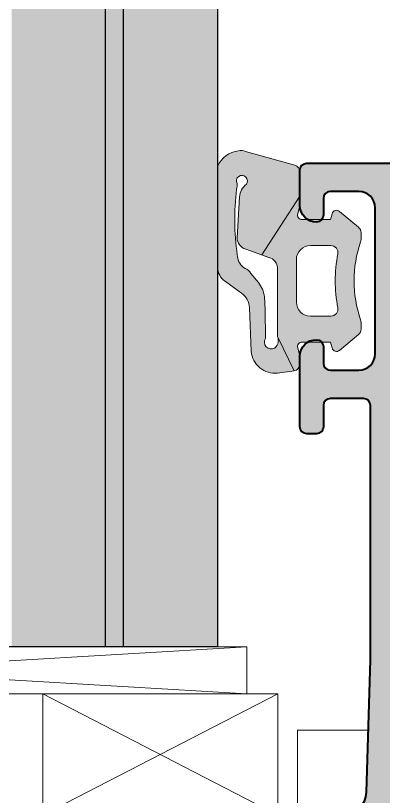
# Model space of a CAD drawing. Header units: millimetres. Extents: x -8 to 2550, y -393 to 1062.
# Drawn here: x 924.08 to 939.72, y -177.36 to -144.18 of the extents above; entities that cross this region are included whole.
import ezdxf

# ---------------------------------------------------------------- set-up
doc = ezdxf.new("R2010")
doc.units = ezdxf.units.MM
doc.header["$LTSCALE"] = 0.25
doc.header["$MEASUREMENT"] = 0
for name, color, linetype, lineweight in [('01_Accessories', 102, 'Continuous', 9), ('01_Aluminum', 4, 'Continuous', 40), ('01_Dimension', 251, 'Continuous', 9), ('01_Fill Glass', 254, 'Continuous', 0), ('01_Fill Plastic', 253, 'Continuous', 0), ('01_Glazing', 6, 'Continuous', 25), ('01_Plastic', 3, 'Continuous', 20)]:
    doc.layers.add(name, color=color, linetype=linetype, lineweight=lineweight)
doc.layers.add('01_Fill 2°material', color=7, linetype='Continuous', lineweight=0, true_color=0xbfbfbf)
doc.layers.add('01_Fill Aluminum', color=7, linetype='Continuous', lineweight=0, true_color=0xdcdcdc)

# ---------------------------------------------------------------- blocks, each defined once
blk = doc.blocks.new('u20007')
at = {"layer": '01_Fill Aluminum', "ltscale": 0.25}
h = blk.add_hatch(color=256, dxfattribs=at)
h.dxf.hatch_style = 1
edge = h.paths.add_edge_path(flags=16)
edge.add_line((2.700000000003911, 3.900000000000091), (2.700000000003911, 1.799999999999727))
edge.add_arc((3.000000000003638, 1.799999999999727), 0.2999999999997272, 180, 270)
edge.add_line((3.000000000003638, 1.5), (9.000000000006366, 1.5))
edge.add_arc((9.000000000005912, 1.799999999999272), 0.2999999999992722, 270.0000000000868, 360.0000000000869)
edge.add_line((9.300000000005184, 1.799999999999727), (9.300000000005184, 3.900000000000091))
edge.add_line((9.300000000005184, 3.900000000000091), (9.500000000003183, 3.900000000000091))
edge.add_line((9.500000000003183, 3.900000000000091), (9.500000000001819, 8.099999999999909))
edge.add_line((9.500000000001819, 8.099999999999909), (9.30000000000382, 8.099999999999909))
edge.add_line((9.30000000000382, 8.099999999999909), (9.30000000000382, 10.19999999999982))
edge.add_arc((9.00000000000432, 10.2000000000005), 0.2999999999994998, 359.9999999998697, 449.9999999998697)
edge.add_line((9.000000000005002, 10.5), (3.000000000002274, 10.5))
edge.add_arc((3.000000000002501, 10.20000000000005), 0.2999999999999545, 90.00000000004343, 180.0000000000434)
edge.add_line((2.700000000002547, 10.19999999999982), (2.700000000002547, 8.099999999999909))
edge.add_line((2.700000000002547, 8.099999999999909), (2.500000000003638, 8.099999999999909))
edge.add_line((2.500000000003638, 8.099999999999909), (2.500000000005002, 3.900000000000091))
edge.add_line((2.500000000005002, 3.900000000000091), (2.700000000003911, 3.900000000000091))
edge = h.paths.add_edge_path()
edge.add_arc((30.90000000000384, 2), 0.7000000000002728, 180, 269.9999999999814)
edge.add_line((30.90000000000362, 1.299999999999727), (37.10000000000355, 1.300000000000182))
edge.add_arc((37.10000000000355, 2), 0.6999999999998181, 270, 360)
edge.add_line((37.80000000000337, 2), (37.80000000000337, 3.199999999999818))
edge.add_arc((37.5000000000033, 3.199999999999932), 0.3000000000000682, 359.9999999999783, 449.9999999999783)
edge.add_line((37.50000000000341, 3.5), (36.80000000000337, 3.5))
edge.add_arc((36.80000000000337, 3.800000000000182), 0.3000000000001819, 180, 270, ccw=False)
edge.add_arc((37.200000000003, 3.800000000000182), 0.6999999999998181, 90, 180, ccw=False)
edge.add_line((37.200000000003, 4.5), (38.70000000000323, 4.5))
edge.add_arc((38.70000000000312, 4.199999999999932), 0.3000000000000682, -2.1714186004828662e-11, 89.99999999997829, ccw=False)
edge.add_line((39.00000000000318, 4.199999999999818), (39.00000000000318, 0.3000000000001819))
edge.add_arc((38.70000000000323, 0.2999999999999545), 0.2999999999999545, -89.99999999995657, 4.3428372009657323e-11, ccw=False)
edge.add_line((38.70000000000346, 0), (0.3000000000001819, 0))
edge.add_arc((0.2999999999997272, 0.2999999999997272), 0.2999999999997272, 180.0000000000869, 270.0000000000868, ccw=False)
edge.add_line((0, 0.2999999999992724), (0, 1.199999999999818))
edge.add_arc((0.3000000000001819, 1.199999999999818), 0.3000000000001819, 90, 180, ccw=False)
edge.add_line((0.3000000000001819, 1.5), (0.7000000000039108, 1.5))
edge.add_arc((0.7000000000034562, 1.800000000000182), 0.3000000000001819, 270.0000000000868, 360)
edge.add_line((1.000000000003638, 1.800000000000182), (1.000000000003638, 10.19911967894222))
edge.add_line((1.000000000003638, 10.19911967894222), (1.000000000003638, 10.20000000000027))
edge.add_arc((0.7000000000037971, 10.20000000000016), 0.2999999999998408, 2.171258662546913e-11, 90.00000000002171)
edge.add_line((0.7000000000036835, 10.5), (0.3667966235900622, 10.5))
edge.add_arc((0.3667966235902895, 10.80000000000018), 0.3000000000001819, 180, 269.9999999999566, ccw=False)
edge.add_line((0.06679662359010763, 10.80000000000018), (0.06679662359010763, 12.15716389006548))
edge.add_arc((0.3667966235900654, 12.15716389006573), 0.2999999999999578, 165.2335376605682, 180.0000000000478, ccw=False)
edge.add_line((0.0767047997148893, 12.23362782745289), (0.3475067720225979, 13.26100675587122))
edge.add_arc((0.06123736778819641, 13.35072759068278), 0.3000000000000046, 342.5982793228656, 420.3673421366597)
edge.add_arc((0.3084560614562258, 13.78533421454065), 0.2000000000000568, 179.5982793230137, 240.3673421368074, ccw=False)
edge.add_line((0.1084609773367902, 13.786736472749), (0.1084609773367902, 15.33783064630325))
edge.add_arc((0.4084609773370718, 15.33783064630314), 0.3000000000002816, 72.59827932291711, 179.9999999999807, ccw=False)
edge.add_line((0.4981818121484594, 15.62410005053789), (2.418850571978282, 15.0221356003417))
edge.add_arc((2.179595012480831, 14.25875052238382), 0.799999999999496, 27.59827932286089, 72.59827932285759, ccw=False)
edge.add_line((2.888569006318676, 14.62936605910727), (3.035498279247122, 14.34829572309263))
edge.add_arc((2.85825478078758, 14.25564183891138), 0.2000000000001271, -92.40172067706192, 27.59827932295002, ccw=False)
edge.add_line((2.849873649018036, 14.05581752449916), (2.561452094726292, 14.06791464620756))
edge.add_line((2.561452094726292, 14.06791464620756), (1.477388884845595, 12.35981774982201))
edge.add_arc((1.983975984915339, 12.03830645912856), 0.6000000000003705, 147.5982793228854, 179.9999999999805)
edge.add_line((1.383975984914969, 12.03830645912876), (1.383975984914969, 12.00002467801551))
edge.add_arc((1.666818697438296, 12.10002467800575), 0.3000000000426691, 199.4712206296325, 318.1865233489895)
edge.add_arc((2.114010219090511, 11.69999999999994), 0.3000000000000575, 90.00000000000989, 138.18652335383, ccw=False)
edge.add_line((2.11401021909046, 12), (4.619449405288833, 12))
edge.add_arc((4.619449405288606, 12.29999999999995), 0.2999999999999545, 270.0000000000434, 360.0000000000434)
edge.add_line((4.91944940528856, 12.30000000000018), (4.91944940528856, 12.70000000000073))
edge.add_line((4.91944940528856, 12.70000000000073), (4.672231095225015, 14.26675938966491))
edge.add_arc((4.869449405289086, 14.30000000000044), 0.2000000000000158, 90.00000000000739, 189.5671293125979, ccw=False)
edge.add_line((4.86944940528906, 14.50000000000045), (6.469449405289197, 14.5))
edge.add_arc((6.469449405289066, 14.30000000000009), 0.1999999999999122, -9.567129312632687, 89.9999999999626, ccw=False)
edge.add_line((6.666667715353015, 14.26675938966446), (6.419449405288788, 12.70000000000073))
edge.add_line((6.419449405288788, 12.70000000000073), (6.41944940528856, 12.30000000000018))
edge.add_arc((6.719449405288742, 12.30000000000018), 0.3000000000001819, 180, 270)
edge.add_line((6.719449405288742, 12), (9.224888591487797, 12))
edge.add_arc((9.224888591583028, 11.69999999995719), 0.3000000000428091, 41.81347666438728, 90.00000001818768, ccw=False)
edge.add_arc((9.672080113188432, 12.10002467801542), 0.2999999999999799, 221.8134766462161, 340.5287793655257)
edge.add_line((9.954922825663061, 12.00002467801551), (9.954922825663061, 12.03830645912876))
edge.add_arc((9.35492282566269, 12.03830645912856), 0.6000000000003709, 1.950740204629751e-11, 32.40172067711465)
edge.add_line((9.861509925732435, 12.35981774982201), (8.777446715850829, 14.06791464620756))
edge.add_line((8.777446715850829, 14.06791464620756), (8.489025161559994, 14.05581752449916))
edge.add_arc((8.480644029790449, 14.25564183891138), 0.2000000000001273, 152.40172067705, 272.401720677062, ccw=False)
edge.add_line((8.303400531330908, 14.34829572309263), (8.450329804258445, 14.62936605910727))
edge.add_arc((9.159303798096706, 14.25875052238277), 0.8000000000003548, 107.40172067708619, 152.4017206770859, ccw=False)
edge.add_line((8.920048238599747, 15.0221356003417), (10.84071699842957, 15.62410005053789))
edge.add_arc((10.93043783324051, 15.33783064630348), 0.2999999999998243, -4.519051799434237e-11, 107.40172067702, ccw=False)
edge.add_line((11.23043783324033, 15.33783064630325), (11.23043783324033, 13.786736472749))
edge.add_arc((11.0304427491211, 13.78533421454028), 0.1999999999998529, -60.367342136692685, 0.4017206770939765, ccw=False)
edge.add_arc((11.27766144278963, 13.35072759068306), 0.299999999999888, 119.632657863407, 197.4017206771961)
edge.add_line((10.99139203855543, 13.26100675587122), (11.29009182387892, 12.12778803242873))
edge.add_arc((11.00000000000397, 12.05132409504159), 0.2999999999997343, -5.331912689143792e-11, 14.766462339437396, ccw=False)
edge.add_line((11.30000000000371, 12.05132409504131), (11.30000000000371, 2.670156001164742))
edge.add_arc((12.30000000000357, 2.670156001164869), 0.9999999999998685, 180.0000000000073, 268.2642954110766)
edge.add_line((12.2697108733629, 1.670614822019616), (17.90000000000191, 1.5))
edge.add_line((17.90000000000191, 1.5), (28.70000000000346, 1.500000000000455))
edge.add_arc((28.70000000000368, 1.800000000000409), 0.2999999999999545, 269.9999999999566, 359.9999999999566)
edge.add_line((29.00000000000364, 1.800000000000182), (29.00000000000364, 3.199999999999818))
edge.add_arc((28.70000000000346, 3.199999999999818), 0.3000000000001819, 0, 90)
edge.add_line((28.70000000000346, 3.5), (27.80000000000348, 3.500000000000455))
edge.add_arc((27.80000000000365, 3.800000000000466), 0.3000000000000114, 179.9999999999674, 269.99999999996743, ccw=False)
edge.add_line((27.50000000000364, 3.800000000000637), (27.50000000000364, 4.200000000000273))
edge.add_arc((27.80000000000359, 4.200000000000045), 0.2999999999999545, 89.99999999997829, 179.9999999999566, ccw=False)
edge.add_line((27.80000000000371, 4.5), (30.80000000000337, 4.5))
edge.add_arc((30.80000000000359, 3.799999999999955), 0.7000000000000455, 1.858779796748422e-11, 90.00000000001859, ccw=False)
edge.add_arc((31.20000000000346, 3.800000000000182), 0.3000000000001819, -90, 0, ccw=False)
edge.add_line((31.20000000000346, 3.5), (30.50000000000364, 3.5))
edge.add_arc((30.50000000000364, 3.199999999999818), 0.3000000000001819, 90, 180)
edge.add_line((30.20000000000346, 3.199999999999818), (30.20000000000357, 2))
edge = h.paths.add_edge_path(flags=16)
edge.add_line((2.5, 52.90000000000009), (2.700000000000728, 52.90000000000009))
edge.add_line((2.700000000000728, 52.90000000000009), (2.700000000000728, 50.79999999999927))
edge.add_arc((3, 50.79999999999927), 0.2999999999992724, 180, 270)
edge.add_line((3, 50.5), (9, 50.5))
edge.add_arc((9.000000000000455, 50.79999999999973), 0.2999999999997272, 269.9999999999131, 359.9999999999131)
edge.add_line((9.300000000000182, 50.79999999999927), (9.300000000000182, 52.90000000000009))
edge.add_line((9.300000000000182, 52.90000000000009), (9.5, 52.90000000000009))
edge.add_line((9.5, 52.90000000000009), (9.5, 63.09999999999945))
edge.add_line((9.5, 63.09999999999945), (9.300000000000182, 63.09999999999945))
edge.add_line((9.300000000000182, 63.09999999999945), (9.300000000000182, 65.20000000000027))
edge.add_arc((9.000000000000682, 65.19999999999959), 0.2999999999994998, 1.302755197529629e-10, 90.00000000013027)
edge.add_line((9, 65.49999999999909), (3, 65.49999999999909))
edge.add_arc((2.999999999999773, 65.20000000000005), 0.299999999999045, 89.99999999995657, 179.9999999999566)
edge.add_line((2.700000000000728, 65.20000000000027), (2.700000000000728, 63.09999999999945))
edge.add_line((2.700000000000728, 63.09999999999945), (2.5, 63.09999999999945))
edge.add_line((2.5, 63.09999999999945), (2.5, 52.90000000000009))
edge = h.paths.add_edge_path()
edge.add_arc((2.858242133151571, 46.74435816108839), 0.1999999999999049, 332.4017206770909, 452.401720677102)
edge.add_line((2.849861001381896, 46.94418247550038), (2.561439447090152, 46.93208535379199))
edge.add_line((2.561439447090152, 46.93208535379199), (1.477376237209455, 48.64018225017799))
edge.add_arc((1.983963337279251, 48.96169354087146), 0.6000000000004228, 180.000000000021, 212.4017206771133, ccw=False)
edge.add_line((1.383963337278828, 48.96169354087124), (1.383963337278828, 48.99997532198449))
edge.add_arc((1.666806049801991, 48.89997532199392), 0.3000000000426243, 41.81347665098639, 160.5287793702972, ccw=False)
edge.add_arc((2.11399757145377, 49.29999999999988), 0.2999999999998764, 221.8134766462711, 270.0000000000616)
edge.add_line((2.113997571454092, 49), (4.619449405288833, 48.99999999999955))
edge.add_arc((4.619449405288947, 48.6999999999997), 0.2999999999998408, 2.1714186004828662e-11, 90.00000000002171, ccw=False)
edge.add_line((4.919449405288788, 48.69999999999982), (4.919449405288788, 48.29999999999973))
edge.add_line((4.919449405288788, 48.29999999999973), (4.672231095225129, 46.73324061033509))
edge.add_arc((4.8694494052892, 46.69999999999956), 0.2000000000000155, 170.4328706874026, 269.9999999999926)
edge.add_line((4.869449405289174, 46.49999999999955), (6.469449405289197, 46.5))
edge.add_arc((6.469449405289171, 46.70000000000002), 0.2000000000000171, 270.0000000000074, 369.5671293125974)
edge.add_line((6.666667715353242, 46.73324061033554), (6.419449405288901, 48.29999999999973))
edge.add_line((6.419449405288901, 48.29999999999973), (6.419449405288674, 48.69999999999982))
edge.add_arc((6.719449405288572, 48.69999999999965), 0.2999999999998977, 89.99999999996737, 179.9999999999674, ccw=False)
edge.add_line((6.719449405288742, 48.99999999999955), (9.224901239124279, 49))
edge.add_arc((9.224901239220133, 49.30000000004257), 0.3000000000425729, 269.9999999816932, 318.1865233355167)
edge.add_arc((9.672092760825162, 48.89997532198436), 0.2999999999999266, 19.471220634523092, 138.186523353834, ccw=False)
edge.add_line((9.954935473299656, 48.99997532198449), (9.954935473299656, 48.96169354087124))
edge.add_arc((9.354935473299234, 48.96169354087146), 0.6000000000004224, 327.59827932288675, 359.99999999997897, ccw=False)
edge.add_line((9.86152257336903, 48.64018225017799), (8.777459363487424, 46.93208535379199))
edge.add_line((8.777459363487424, 46.93208535379199), (8.489037809196589, 46.94418247550038))
edge.add_arc((8.480656677426914, 46.74435816108839), 0.1999999999999073, 87.59827932289818, 207.598279322909)
edge.add_line((8.303413178967503, 46.65170427690737), (8.45034245189504, 46.37063394089273))
edge.add_arc((9.159316445733355, 46.74124947761737), 0.800000000000463, 207.5982793229206, 252.5982793229208)
edge.add_line((8.920060886236456, 45.9778643996583), (10.84072964606617, 45.37589994946211))
edge.add_arc((10.93045048087727, 45.66216935369629), 0.2999999999996532, 252.5982793229357, 360.0000000000027)
edge.add_line((11.23045048087693, 45.6621693536963), (11.23045048087693, 47.213263527251))
edge.add_arc((11.03045539675771, 47.21466578545974), 0.199999999999837, 359.5982793229024, 420.3673421366949)
edge.add_arc((11.27767409042621, 47.64927240931694), 0.2999999999998845, 162.5982793228035, 240.36734213659412, ccw=False)
edge.add_line((10.99140468619203, 47.73899324412878), (11.26486669925725, 48.77646393738723))
edge.add_arc((11.55495852313259, 48.69999999999983), 0.3000000000001693, 90.00000000003052, 165.2335376605322, ccw=False)
edge.add_line((11.55495852313243, 49), (14.2000000000005, 49.00000000000045))
edge.add_arc((14.19999999999992, 48.70000000000037), 0.3000000000000824, -1.8985701899509877e-11, 89.99999999988938, ccw=False)
edge.add_line((14.5, 48.70000000000027), (14.5, 48.09999999999945))
edge.add_arc((14.79999999999961, 48.09999999999979), 0.2999999999996081, 180.0000000000638, 270.0000000001095)
edge.add_line((14.80000000000018, 47.80000000000018), (15, 47.80000000000018))
edge.add_arc((15, 48.80000000000018), 1, 270, 360)
edge.add_line((16, 48.80000000000018), (16, 51.94944465005347))
edge.add_arc((15.70000000000053, 51.94944465005368), 0.2999999999994714, 359.9999999999592, 419.9999999998779)
edge.add_line((15.85000000000082, 52.20925227118823), (15.06961524227154, 52.65980762113531))
edge.add_arc((14.91961524227057, 52.39999999999853), 0.3000000000017454, 59.99999999997848, 90.00000000000577)
edge.add_line((14.91961524227054, 52.70000000000027), (14.80000000000223, 52.70000000000118))
edge.add_arc((14.80000000000006, 52.40000000000112), 0.3000000000000611, 89.99999999958645, 180.0000000000231)
edge.add_line((14.5, 52.400000000001), (14.5, 51))
edge.add_arc((14.20000000000085, 50.99999999999942), 0.2999999999991481, -89.9999999998501, 1.1129941412946209e-10, ccw=False)
edge.add_line((14.20000000000164, 50.70000000000027), (11.30000000000018, 50.70000000000027))
edge.add_arc((11.30000000000007, 51.00000000000035), 0.3000000000000753, 180.0000000000665, 270.0000000000207, ccw=False)
edge.add_line((11, 51), (11, 64.89999999999918))
edge.add_arc((11.30000000000064, 64.89999999999964), 0.3000000000006366, 90.00000000008691, 180.0000000000869, ccw=False)
edge.add_line((11.30000000000018, 65.20000000000027), (14.20000000000152, 65.20000000000027))
edge.add_arc((14.19999999999993, 64.9000000000002), 0.3000000000000682, -1.9542767404345796e-10, 89.99999999969498, ccw=False)
edge.add_line((14.5, 64.89999999999918), (14.5, 63))
edge.add_arc((14.79999999999984, 63.00000000000011), 0.2999999999998355, 180.0000000000203, 270.0000000000662)
edge.add_line((14.80000000000018, 62.70000000000027), (14.91961524227054, 62.69999999999982))
edge.add_arc((14.91961524227136, 63.00000000000156), 0.300000000001738, 269.9999999998433, 299.999999999848)
edge.add_line((15.06961524227154, 62.74019237886432), (15.85000000000082, 63.19074772881049))
edge.add_arc((15.70000000000074, 63.45055534994492), 0.2999999999992548, 300.0000000000987, 360.000000000152)
edge.add_line((16, 63.45055534994572), (16, 66.70000000000027))
edge.add_arc((15.70000000000085, 66.70000000000086), 0.2999999999991481, 359.9999999998887, 449.9999999998501)
edge.add_line((15.70000000000164, 67), (0.3000000000001819, 67))
edge.add_arc((0.2999999999999545, 66.70000000000005), 0.2999999999999545, 89.99999999995657, 179.9999999999566)
edge.add_line((0, 66.70000000000027), (0, 65.49999999999909))
edge.add_arc((0.2999999999993975, 65.49999999999967), 0.2999999999993975, 180.0000000001113, 270.0000000001498)
edge.add_line((0.3000000000001819, 65.20000000000027), (0.7000000000007276, 65.19999999999982))
edge.add_arc((0.7000000000002672, 64.90000000000009), 0.2999999999997272, -1.737134880386293e-10, 89.99999999991212, ccw=False)
edge.add_line((1, 64.89999999999918), (1, 50.80000000000018))
edge.add_arc((0.6999999999997044, 50.8000000000003), 0.3000000000002956, 270.0000000000434, 359.9999999999783, ccw=False)
edge.add_line((0.6999999999999318, 50.5), (0.3667966235901758, 50.5))
edge.add_arc((0.3667966235902895, 50.19999999999993), 0.3000000000000682, 90.00000000002171, 180.0000000000217)
edge.add_line((0.06679662359022132, 50.19999999999982), (0.06679662359022132, 48.84278812684579))
edge.add_arc((0.366796623590211, 48.84278812684554), 0.2999999999999897, 179.9999999999525, 194.7664623394306)
edge.add_line((0.07670479971500299, 48.76632418945837), (0.3474941243864578, 47.73899324412878))
edge.add_arc((0.06122472015204752, 47.64927240931722), 0.3000000000000119, -60.36734213665858, 17.4017206771332, ccw=False)
edge.add_arc((0.3084434138200805, 47.21466578545935), 0.2000000000000512, 119.6326578631918, 180.4017206769873)
edge.add_line((0.10844832970065, 47.213263527251), (0.10844832970065, 45.6621693536963))
edge.add_arc((0.408448329700763, 45.66216935369663), 0.300000000000113, 180.0000000000624, 287.4017206771267)
edge.add_line((0.4981691645123192, 45.37589994946211), (2.418837924342142, 45.9778643996583))
edge.add_arc((2.17958236484469, 46.74124947761618), 0.7999999999994963, 287.4017206771425, 332.4017206771391)
edge.add_line((2.888556358682536, 46.37063394089273), (3.035485631610982, 46.65170427690737))
at = {"layer": '01_Aluminum'}
blk.add_lwpolyline([(11.30000000000371, 2.670156001164742, 0.4053683041730122), (12.2697108733629, 1.670614822019616), (17.90000000000191, 1.5), (28.70000000000346, 1.500000000000455, 0.414213562373095), (29.00000000000364, 1.800000000000182), (29.00000000000364, 3.199999999999818, 0.414213562373095), (28.70000000000346, 3.5), (27.80000000000348, 3.500000000000455, -0.4142135623730949), (27.50000000000364, 3.800000000000637), (27.50000000000364, 4.200000000000273, -0.4142135623729841), (27.80000000000371, 4.5), (30.80000000000337, 4.5, -0.414213562373095), (31.50000000000364, 3.800000000000182, -0.414213562373095), (31.20000000000346, 3.5), (30.50000000000364, 3.5, 0.414213562373095), (30.20000000000346, 3.199999999999818), (30.20000000000357, 2, 0.4142135623729998), (30.90000000000362, 1.299999999999727), (37.10000000000355, 1.300000000000182, 0.414213562373095), (37.80000000000337, 2), (37.80000000000337, 3.199999999999818, 0.414213562373095), (37.50000000000341, 3.5), (36.80000000000337, 3.5, -0.414213562373095), (36.50000000000318, 3.800000000000182, -0.414213562373095), (37.200000000003, 4.5), (38.70000000000323, 4.5, -0.414213562373095), (39.00000000000318, 4.199999999999818), (39.00000000000318, 0.3000000000001819, -0.414213562373095)], format="xyb", dxfattribs=at)
blk = doc.blocks.new('V03000 compressa')
at = {"layer": '01_Fill 2°material', "ltscale": 0.25}
h = blk.add_hatch(color=256, dxfattribs=at)
h.dxf.hatch_style = 1
h.paths.add_polyline_path([(-1.349779006707422, 5.502782315895844, 0.3394542588633833), (-1.832741919851972, 5.873372793344743), (-3.568467016083336, 5.765922824903782, 0.2104988214666952), (-4.105722831877983, 5.478041522628359, -1.804841339107599), (-4.137826312487278, 5.874375909207401, 0.1295709018756503), (-3.883811307354583, 5.895149184519823, -0.06616561695907562), (-1.1189012794896, 5.863090072864566, -0.2259163896485371), (-0.5691953129341978, 5.59906957523674), (-0.5255564467772729, 5.534037696179098, 0.1610760473793484), (-0.3185467893138134, 5.281197824552464), (0.07616155595792229, 4.966134417517993), (0.3493128211614462, 4.794819049469652, 0.05476775492906468), (0.6782978704552494, 4.711781788697181), (1.235230874499621, 4.673580268130308), (2.446592433774413, 4.667187901343482, -0.778169388476966), (2.854407442525578, 4.275715841631251, 0.2172113476248099), (2.839945482301292, 4.246242707194658, -0.2920037080989935), (2.364959874069196, 4.150000034511892), (3.830961493895074, 3.447437868107614), (3.917194585144205, 4.149102859285708, 0.4281836298442188), (2.999416707540607, 5.268284891597091), (1.137457395024515, 5.348685235355086, -0.2299984147718559), (0.522439420463424, 5.680917440936608), (-0.04042853769192423, 6.463747703034414, 0.2126774621090017), (-0.6471722119304131, 6.699999999472084), (-4.865628329889888, 6.699999999443776, 0.2751644614747888), (-5.528508390237675, 5.808529122004646, 0.1482486960089274), (-5.503718736385736, 5.519468946487677), (-4.907701724175961, 3.414219771201462, 0.3316156143233267), (-4.620226938591059, 3.2000000000005), (-3.599999999999909, 3.2000000000005), (-1.105449028789308, 4.818491020848373)])
at = {"layer": '01_Fill Plastic', "ltscale": 0.25}
h = blk.add_hatch(color=256, dxfattribs=at)
h.dxf.hatch_style = 1
h.paths.add_polyline_path([(2.364959874068963, 4.150000034512004), (-0.5161190928703455, 4.150000027471606, -0.3394542591779541), (-0.9990820078944582, 4.520590504920392), (-1.105449028789308, 4.818491020848373), (-3.599999999999909, 3.2000000000005), (-3.200000000000273, 3.2000000000005), (-2.851699396758477, 3.293202412963024, -0.4930418078672591), (-2.599999999999682, 3.099999999999948), (-2.599999999999682, 1.900000000000205), (-2.851763809020764, 1.832540090689377, 0.5486187866265606), (-2.953208888623835, 1.510797403494113), (-2.278880158763168, 0.707163717094133, 0.221694662642785), (-2.049066825827387, 0.6000000000001364), (-1.757839583125334, 0.6000000000001364, 0.08471955629338936), (-1.658339229363605, 0.6169811320756065, -0.1706640371966497), (1.658339229364164, 0.6169811320755709, 0.08471955629339496), (1.757839583125673, 0.6000000000001364), (2.049066825827802, 0.6000000000001364, 0.2216946626430188), (2.278880158763446, 0.7071637170941933), (2.95320888862378, 1.510797403495227, 0.5486187866262008), (2.851763809020938, 1.832540090689391), (2.600000000000136, 1.900000000000205), (2.600000000000136, 3.099999999999922, -0.4930418078673595), (2.851699396758962, 3.293202412962955), (3.200000000000045, 3.2000000000005), (3.535602014123893, 3.2000000000005, 0.3635220656709133), (3.830961493895074, 3.447437868107614)])
h.paths.add_polyline_path([(0.8999999984210945, 3.350000031197624, -0.4142135631438351), (1.5, 2.750000031197601), (1.5, 1.880802621723404, -0.4734736942741708), (1.140983606556208, 1.586664787867317, 0.09933114856506425), (-1.140983606556084, 1.586664787866501, -0.4734736942745481), (-1.500000000000227, 1.880802621722816), (-1.499999999999773, 2.750000026461785, -0.4142135616022018), (-0.9000000015791515, 3.350000026460976)], flags=16)
at = {"layer": '01_Plastic'}
for p, q in [((-1.105449028789308, 4.818491020848373), (-3.599999999999909, 3.2000000000005)), ((2.3649598740692, 4.150000034511891), (3.830961493895074, 3.447437868107613))]:
    blk.add_line(p, q, dxfattribs=at)
for points in [[(3.535602014123015, 3.2000000000005), (3.200000000000045, 3.2000000000005), (2.851699396759386, 3.293202412962842, 0.4930418078677098), (2.600000000000136, 3.100000000000136), (2.600000000000136, 1.900000000000205), (2.851763809020667, 1.832540090689463, -0.5486187866267344), (2.953208888623749, 1.510797403495189), (2.278880158763741, 0.707163717094545, -0.2216946626430053), (2.049066825828277, 0.6000000000001364), (1.757839583124905, 0.6000000000001364, -0.08471955629334921), (1.658339229363492, 0.6169811320758072, 0.170664037196582), (-1.658339229363037, 0.6169811320758072, -0.08471955629315375), (-1.757839583124451, 0.6000000000001364), (-2.049066825827822, 0.6000000000001364, -0.2216946626428748), (-2.278880158763513, 0.7071637170945451), (-2.953208888623976, 1.51079740349428, -0.54861878662675), (-2.85176380902044, 1.832540090689463), (-2.599999999999682, 1.900000000000205), (-2.599999999999682, 3.100000000000136, 0.4930418078680632), (-2.851699396759159, 3.293202412962842), (-3.200000000000273, 3.2000000000005), (-4.620226938591031, 3.2000000000005, -0.3394542588716437), (-4.910004686479851, 3.422354286478139), (-5.503718736385736, 5.519468946487677, -0.148248696008926), (-5.528508390237675, 5.808529122004643, -0.2751644614747896), (-4.865628329889887, 6.699999999443776), (-0.6471722119304104, 6.699999999472084, -0.2126774621090012), (-0.04042853769192334, 6.463747703034414), (0.5224394204631151, 5.680917440937037, 0.2299984147718792), (1.137457395024057, 5.348685235355106), (2.999416707540604, 5.268284891597091, -0.428183629840332), (3.917194585145808, 4.14910285929875), (3.830961493895074, 3.447437868107613, -0.3635220656717425)], [(2.3649598740692, 4.150000034511891, 0.2920037080990366), (2.839945482301346, 4.24624270719471, -0.2172113476244698), (2.854407442525599, 4.275715841631268, 0.7781693884769837), (2.446592433774413, 4.667187901343482), (1.235230874499621, 4.673580268130308), (0.6782978704552534, 4.711781788697181, -0.05476775492906524), (0.3493128211614469, 4.794819049469652), (0.07616155595792407, 4.966134417517992), (-0.3185467893138139, 5.281197824552464, -0.1610760473793482), (-0.5255564467772728, 5.534037696179098), (-0.5691953129341982, 5.59906957523674, 0.2259163896485339), (-1.118901279489592, 5.863090072864566, 0.06616561695907532), (-3.883811307354562, 5.895149184519823, -0.129570901875661), (-4.137826312487277, 5.874375909207401, 1.804841339107601), (-4.105722831877983, 5.478041522628359, -0.2104988214666968), (-3.568467016083332, 5.765922824903782), (-1.832741919851969, 5.873372793344743, -0.3394542588633826), (-1.349779006707422, 5.502782315895843), (-0.999082007894458, 4.520590504920392, 0.3394542588633432), (-0.5161190934345542, 4.150000027471606)], [(1.5, 2.75000003119726), (1.5, 1.88080262172366, -0.4734736942733416), (1.140983606557256, 1.586664787867107, 0.09933114856515271), (-1.140983606557029, 1.586664787866312, -0.4734736942734979), (-1.500000000000227, 1.880802621722751), (-1.499999999999773, 2.750000026461521, -0.4142135623731575), (-0.900000000000091, 3.350000026460975), (0.9000000000003183, 3.350000031197624, -0.414213562373095)]]:
    blk.add_lwpolyline(points, format="xyb", close=True, dxfattribs=at)

msp = doc.modelspace()

# ---------------------------------------------------------------- hatches: boundary and pattern name
at = {"layer": '01_Fill Glass', "ltscale": 0.25}
h = msp.add_hatch(color=256, dxfattribs=at)
h.dxf.hatch_style = 1
h.paths.add_polyline_path([(928.6705560564386, -131.0029979888478), (932.6705560564386, -131.0029979888478), (932.6705560564386, -171.0029979888479), (928.6705560564386, -171.0029979888479)])
h.paths.add_polyline_path([(927.9105560564386, -131.0029979888478), (928.6705560564386, -131.0029979888478), (928.6705560564386, -171.0029979888479), (927.9105560564386, -171.0029979888479)])
h.paths.add_polyline_path([(923.9105560564386, -131.0029979888477), (927.9105560564386, -131.0029979888477), (927.9105560564386, -171.0029979888479), (923.9105560564386, -171.0029979888479)])
h.paths.add_polyline_path([(904.9105560564386, -131.0029979888479), (907.9105560564386, -131.0029979888479), (907.9105560564386, -171.0029979888479), (904.9105560564386, -171.0029979888479)])
h.paths.add_polyline_path([(904.1505560564386, -131.0029979888481), (904.9105560564386, -131.0029979888481), (904.9105560564386, -171.0029979888479), (904.1505560564386, -171.0029979888479)])
edge = h.paths.add_edge_path()
edge.add_line((901.1505560564386, -131.0029979888479), (904.1505560564386, -131.0029979888479))
edge.add_line((904.1505560564386, -131.0029979888479), (904.1505560564386, -171.0029979888479))
edge.add_line((904.1505560564386, -171.0029979888479), (901.1505560564386, -171.0029979888479))
edge.add_line((901.1505560564386, -171.0029979888479), (901.1505560564386, -160.4322682994607))
edge.add_arc((900.351469618376, -160.3940470422237), 0.8000000000002474, 357.2615616226411, 362.7384389561174)
edge.add_line((901.1505560560526, -160.355825776915), (901.1505560560244, -156.1373696589555))
edge.add_line((901.1505560560244, -156.1373696589555), (901.1505560564386, -131.0029979888479))

# ---------------------------------------------------------------- linework, layer by layer
at = {"layer": '01_Accessories', "ltscale": 0.25}
for p, q in [((899.9105560564386, -173.002997988847), (933.9105560564386, -171.0029979888479)), ((933.9105560564386, -173.002997988847), (899.9105560564386, -171.0029979888479)), ((925.2339113979676, -173.002997988847), (935.2339113979676, -178.1529979888445)), ((935.2339113979676, -173.002997988847), (925.2339113979676, -178.1529979888445))]:
    msp.add_line(p, q, dxfattribs=at)
for points in [[(933.9105560564386, -173.002997988847), (899.9105560564386, -173.002997988847), (899.9105560564386, -171.0029979888479), (933.9105560564386, -171.0029979888479)], [(925.2339113979676, -173.002997988847), (935.2339113979676, -173.002997988847), (935.2339113979676, -178.1529979888445), (925.2339113979676, -178.1529979888445)]]:
    msp.add_lwpolyline(points, close=True, dxfattribs=at)
at = {"layer": '01_Accessories'}
msp.add_lwpolyline([(939.0695530328603, -174.5529979888445), (936.0705560558968, -174.5529979888445), (936.0705560558968, -178.1529979888448), (938.0004000547315, -178.1529979888448)], dxfattribs=at)
at = {"layer": '01_Glazing', "ltscale": 0.25}
for p, q in [((927.9105560564386, -171.0029979888479), (927.9105560564386, -131.0029979888478)), ((928.6705560564386, -171.0029979888479), (928.6705560564386, -131.0029979888478))]:
    msp.add_line(p, q, dxfattribs=at)
at = {"layer": '01_Glazing'}
msp.add_lwpolyline([(932.6705560564386, -131.0029979888478), (932.6705560564386, -171.0029979888479), (901.1505560564386, -171.0029979888479), (901.1505560564386, -131.0029979888479)], dxfattribs=at)

# ---------------------------------------------------------------- block references
at = {"layer": '01_Dimension', "xscale": -1, "rotation": 90}
msp.add_blockref('V03000 compressa', (939.3705560558965, -155.4529979888445), dxfattribs=at)
at = {"layer": '01_Dimension', "ltscale": 0.25, "rotation": 90}
msp.add_blockref('u20007', (940.6705560558964, -189.4529979888482), dxfattribs=at)

doc.saveas('drawing.dxf')
